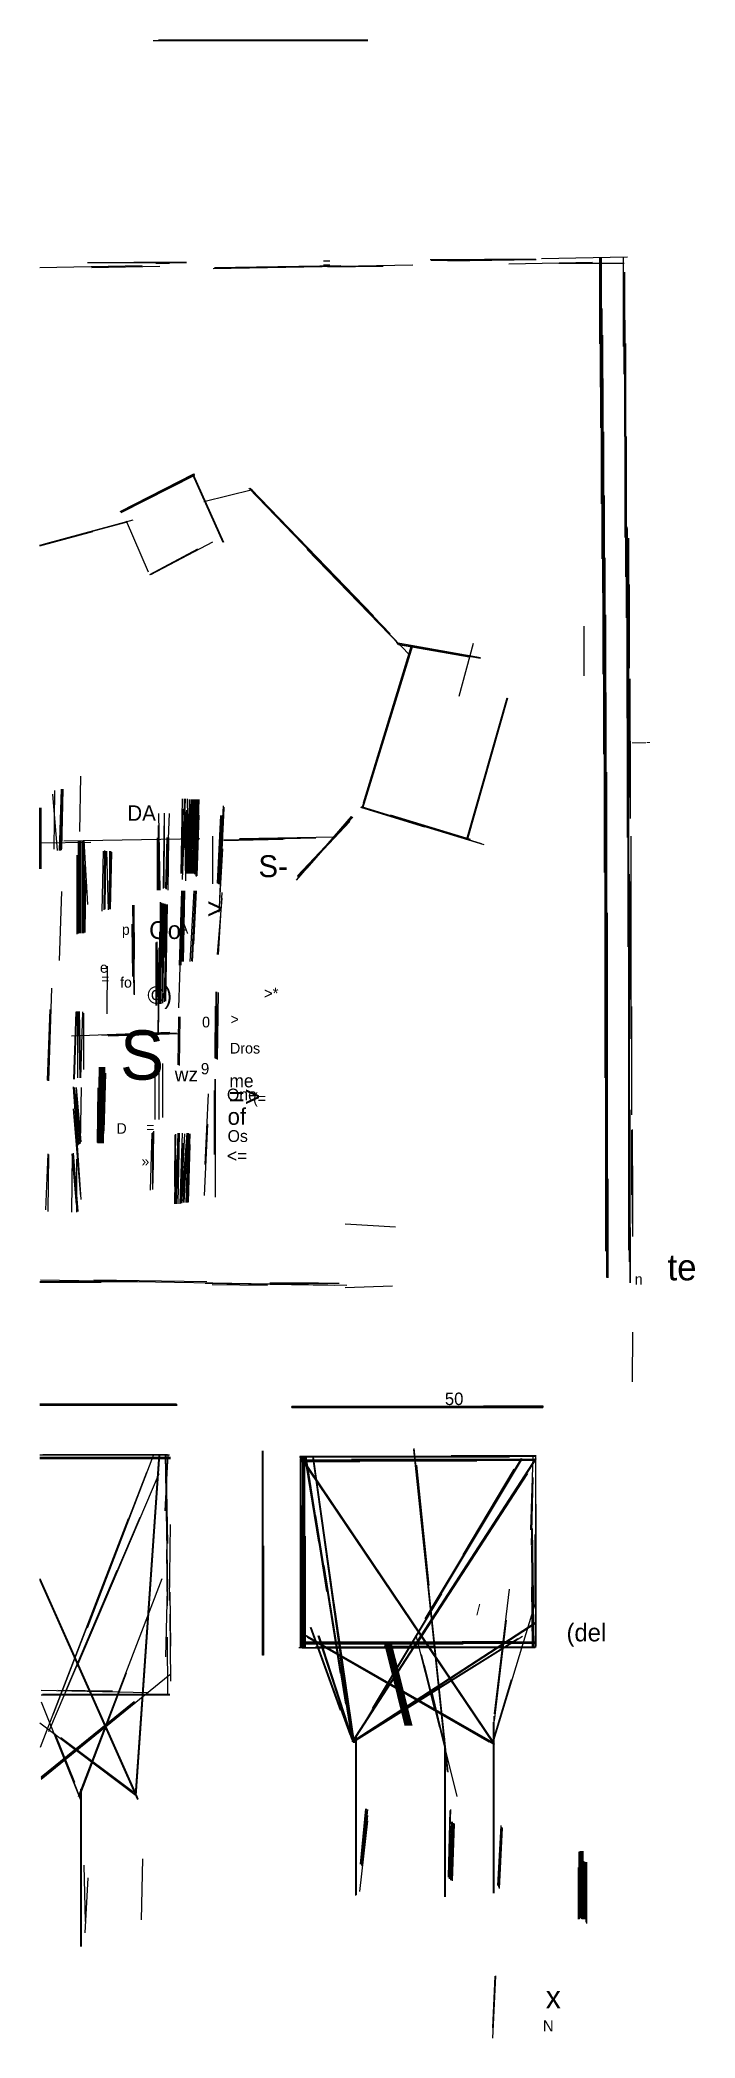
# Model space of a CAD drawing. Header units: millimetres. Extents: x 0 to 93, y 26 to 311.
import ezdxf

# ---------------------------------------------------------------- set-up
doc = ezdxf.new("R2010")
doc.units = ezdxf.units.MM
doc.layers.add('10_GEOMETRY_CANDIDATE', color=7, linetype='Continuous')
doc.layers.add('20_TEXT_CANDIDATE', color=1, linetype='Continuous')

msp = doc.modelspace()

# ---------------------------------------------------------------- linework, layer by layer
at = {"layer": '10_GEOMETRY_CANDIDATE'}
for p, q in [((16.93, 310.56), (46.74, 310.56)), ((16.17, 310.47), (46.74, 310.47)), ((55.63, 279.23), (67.73, 279.23)), ((58.17, 279.06), (70.78, 279.23)), ((63.42, 279.32), (70.7, 279.32)), ((71.54, 279.4), (83.82, 279.65)), ((79.84, 267.21), (79.84, 279.48)), ((79.93, 261.03), (79.93, 279.48)), ((80.01, 255.27), (80.01, 279.48)), ((80.09, 244.43), (80.09, 279.48)), ((83.23, 266.87), (83.23, 279.48)), ((0, 278.13), (14.56, 278.38)), ((6.77, 278.81), (20.91, 278.81)), ((7.37, 278.13), (17.1, 278.3)), ((13.38, 278.89), (20.91, 278.89)), ((24.72, 277.96), (53.17, 278.47)), ((24.89, 278.13), (42.93, 278.38)), ((41.06, 278.21), (48.94, 278.3)), ((55.8, 279.15), (62.91, 279.15)), ((66.89, 278.64), (78.82, 278.89)), ((74, 278.72), (83.31, 278.72)), ((83.31, 262.89), (83.31, 277.45)), ((83.4, 254), (83.4, 277.45)), ((80.18, 236.56), (80.18, 272.29)), ((80.26, 231.73), (80.26, 268.48)), ((83.48, 239.61), (83.48, 270.59)), ((83.57, 234.02), (83.57, 267.29)), ((80.35, 220.13), (80.35, 262.3)), ((80.43, 208.7), (80.43, 254.68)), ((83.65, 228.18), (83.65, 254)), ((11.43, 243.33), (21.93, 248.67)), ((11.6, 243.25), (22.1, 248.67)), ((11.6, 243.16), (22.1, 248.5)), ((21.76, 248.58), (26.08, 238.93)), ((21.84, 248.58), (26.16, 238.93)), ((23.37, 244.77), (30.31, 246.46)), ((29.8, 246.63), (52.75, 222.84)), ((29.97, 246.63), (49.95, 225.89)), ((30.06, 246.55), (47.58, 228.43)), ((80.52, 191.85), (80.52, 245.62)), ((0, 238.51), (12.28, 241.81)), ((0, 238.42), (7.54, 240.45)), ((0.85, 238.76), (13.29, 242.15)), ((12.28, 241.98), (15.41, 234.7)), ((83.74, 213.87), (83.74, 241.13)), ((83.82, 196.85), (83.82, 240.88)), ((83.9, 181.27), (83.9, 239.52)), ((83.99, 138.01), (83.99, 239.52)), ((15.66, 234.36), (22.52, 238)), ((15.83, 234.36), (24.64, 239.01)), ((38.1, 237.91), (51.31, 224.28)), ((80.6, 162.56), (80.6, 236.73)), ((84.07, 220.98), (84.07, 232.92)), ((80.69, 137.84), (80.69, 228.6)), ((77.64, 219.88), (77.64, 226.99)), ((45.97, 201), (53.09, 224.2)), ((46.06, 201), (53.17, 224.2)), ((46.14, 201.76), (53, 224.2)), ((50.8, 224.62), (62.82, 222.5)), ((50.97, 224.45), (62.82, 222.42)), ((51.14, 224.37), (61.21, 222.59)), ((59.77, 217), (61.81, 224.54)), ((84.16, 202.52), (84.16, 219.46)), ((60.88, 196.6), (66.63, 216.75)), ((60.96, 196.51), (66.72, 216.75)), ((80.77, 137.84), (80.77, 217.51)), ((84.24, 199.56), (84.24, 210.57)), ((5.67, 197.7), (5.84, 205.57)), ((80.86, 134.11), (80.86, 206.16)), ((1.78, 203.03), (2.46, 194.99)), ((2.03, 195.16), (2.12, 203.54)), ((2.79, 194.99), (3.05, 203.71)), ((3.05, 195.07), (3.22, 203.71)), ((3.13, 195.24), (3.3, 203.71)), ((20.15, 191.69), (20.32, 202.35)), ((20.32, 190.84), (20.74, 202.35)), ((20.57, 202.35), (20.74, 190.67)), ((21, 202.35), (21.17, 191.77)), ((0, 192.36), (0, 201.08)), ((0.08, 192.36), (0.08, 201.08)), ((0.17, 192.36), (0.17, 201.08)), ((2.96, 194.99), (3.05, 202.1)), ((16.93, 200.24), (17.1, 189.31)), ((17.61, 189.57), (17.78, 200.32)), ((18.03, 189.48), (18.46, 200.24)), ((20.24, 191.94), (20.49, 200.91)), ((20.74, 200.49), (20.91, 191.69)), ((20.91, 200.74), (21.08, 191.69)), ((21.17, 191.69), (21.59, 202.27)), ((21.25, 194.14), (21.34, 202.27)), ((21.34, 191.69), (21.67, 202.27)), ((21.42, 191.69), (21.76, 202.27)), ((21.51, 191.69), (21.84, 202.27)), ((21.67, 191.69), (22.18, 202.27)), ((21.67, 195.16), (22.01, 202.27)), ((21.76, 191.69), (22.27, 202.27)), ((21.84, 191.69), (22.35, 202.27)), ((21.93, 191.69), (22.52, 202.27)), ((22.1, 193.38), (22.52, 202.18)), ((22.27, 191.35), (22.61, 202.27)), ((22.35, 191.26), (22.69, 202.27)), ((22.44, 191.35), (22.69, 200.07)), ((25.32, 190.33), (25.82, 199.98)), ((25.48, 190.25), (25.99, 199.98)), ((25.57, 190.16), (26.16, 201.34)), ((25.65, 188.13), (26.25, 201)), ((25.82, 193.89), (26.25, 201.17)), ((36.58, 190.75), (44.45, 199.81)), ((36.75, 191.35), (44.62, 199.73)), ((38.1, 192.45), (44.53, 199.81)), ((45.72, 201.17), (54.86, 198.37)), ((45.8, 201.25), (62.91, 196)), ((45.8, 201.17), (63.33, 195.83)), ((49.95, 200.07), (61.38, 196.6)), ((3.39, 196.34), (22.78, 196.68)), ((16.76, 189.31), (16.76, 196.77)), ((16.85, 198.54), (16.93, 189.31)), ((17.7, 189.65), (17.78, 198.54)), ((17.95, 189.57), (18.12, 196.85)), ((18.29, 189.31), (18.37, 196.85)), ((20.24, 191.69), (20.49, 199.05)), ((22.1, 191.6), (22.44, 198.97)), ((24.64, 190.25), (24.64, 197.02)), ((26.16, 196.51), (39.37, 196.77)), ((26.16, 196.43), (34.71, 196.6)), ((28.45, 196.68), (42.16, 196.93)), ((36.75, 191.18), (44.2, 199.14)), ((84.33, 168.15), (84.33, 197.02)), ((0, 196.09), (7.28, 196.17)), ((5.33, 183.05), (5.33, 194.31)), ((5.5, 183.13), (5.5, 196.43)), ((5.59, 183.22), (5.59, 196.34)), ((5.76, 183.22), (5.76, 196.34)), ((6.01, 183.22), (6.01, 196.43)), ((6.1, 184.83), (6.1, 196.43)), ((6.18, 183.22), (6.18, 196.43)), ((6.27, 196.43), (6.77, 187.28)), ((6.27, 185.76), (6.27, 195.24)), ((8.89, 186.35), (9.06, 194.9)), ((9.14, 186.52), (9.23, 194.99)), ((9.31, 186.61), (9.4, 194.9)), ((9.48, 194.9), (9.74, 186.52)), ((9.91, 186.61), (9.99, 194.9)), ((9.99, 186.61), (10.08, 194.9)), ((10.08, 187.45), (10.16, 194.82)), ((10.08, 186.61), (10.24, 194.73)), ((25.57, 186.18), (26.08, 195.24)), ((6.27, 183.22), (6.43, 192.96)), ((84.07, 136.31), (84.07, 191.6)), ((2.79, 179.32), (3.13, 189.15)), ((6.43, 183.3), (6.52, 190.75)), ((19.9, 178.65), (20.24, 189.23)), ((20.15, 178.65), (20.4, 189.23)), ((20.32, 179.15), (20.57, 189.23)), ((20.49, 179.15), (20.66, 189.23)), ((21.42, 179.15), (22.01, 189.23)), ((21.67, 179.24), (22.18, 189.23)), ((21.76, 179.15), (22.27, 189.23)), ((21.93, 181.69), (22.35, 189.23)), ((25.32, 180.17), (25.99, 188.21)), ((25.48, 180.17), (25.99, 188.98)), ((84.24, 173.74), (84.24, 190.58)), ((13.21, 187.2), (13.38, 174.5)), ((13.29, 187.03), (13.46, 174.41)), ((13.38, 187.2), (13.46, 179.49)), ((17.19, 173.14), (17.19, 187.62)), ((17.27, 173.14), (17.27, 187.54)), ((17.36, 178.31), (17.36, 187.54)), ((17.44, 178.31), (17.44, 187.45)), ((17.53, 174.84), (17.53, 187.45)), ((17.53, 173.23), (17.78, 187.37)), ((17.61, 178.9), (17.61, 187.45)), ((17.78, 179.75), (17.86, 187.37)), ((17.78, 173.4), (18.03, 187.28)), ((17.95, 173.48), (18.2, 187.28)), ((17.95, 180.17), (18.12, 187.28)), ((19.81, 172.55), (20.24, 185.67)), ((80.94, 134.03), (80.94, 186.1)), ((13.12, 184.49), (13.21, 177.04)), ((17.1, 173.14), (17.1, 183.39)), ((16.59, 172.89), (16.59, 181.86)), ((16.68, 181.95), (16.85, 172.97)), ((16.68, 172.89), (16.68, 181.61)), ((16.85, 168.74), (17.02, 181.1)), ((9.57, 171.7), (9.65, 178.48)), ((1.27, 162.14), (1.69, 175.34)), ((16.93, 168.74), (17.02, 175.68)), ((25.15, 165.27), (25.15, 174.84)), ((25.23, 165.27), (25.23, 174.84)), ((25.32, 165.18), (25.48, 174.75)), ((1.1, 162.22), (1.44, 172.3)), ((4.83, 162.39), (5.16, 171.96)), ((4.91, 162.39), (5.25, 172.04)), ((5.42, 162.56), (5.42, 172.04)), ((5.5, 172.04), (5.67, 162.56)), ((5.59, 172.04), (5.76, 162.56)), ((5.84, 162.56), (6.1, 171.96)), ((6.27, 163.75), (6.27, 171.79)), ((19.73, 164.42), (19.81, 171.28)), ((19.9, 164.34), (19.98, 171.28)), ((24.98, 165.35), (25.06, 172.8)), ((84.41, 157.31), (84.41, 172.72)), ((1.19, 162.14), (1.44, 170.01)), ((4.49, 168.57), (18.54, 169.08)), ((8.81, 168.66), (19.47, 168.99)), ((9.74, 168.57), (19.9, 168.91)), ((8.3, 153.25), (8.47, 164.08)), ((8.47, 153.25), (8.64, 164.08)), ((8.64, 153.25), (8.81, 164.08)), ((8.81, 153.25), (8.97, 164.08)), ((8.89, 153.25), (9.06, 164.08)), ((9.06, 153.25), (9.23, 164.08)), ((9.14, 155.02), (9.4, 163.24)), ((16.43, 156.63), (16.43, 164.42)), ((17.02, 156.63), (17.02, 164.68)), ((17.53, 156.89), (17.53, 164.59)), ((4.74, 161.29), (5.84, 145.2)), ((4.83, 160.61), (5.42, 152.99)), ((4.91, 161.21), (5.5, 153.08)), ((5.16, 161.21), (5.84, 153.42)), ((5.16, 160.27), (5.67, 153.16)), ((5.76, 153.33), (5.93, 161.21)), ((8.21, 153.33), (8.3, 161.12)), ((23.54, 150.2), (24.05, 160.27)), ((24.89, 151.64), (24.89, 160.78)), ((24.98, 151.64), (24.98, 162.39)), ((25.06, 145.54), (25.06, 162.39)), ((4.74, 158.16), (5.76, 145.63)), ((84.16, 133.35), (84.16, 157.99)), ((15.75, 146.56), (16, 154.69)), ((16.09, 146.64), (16.09, 154.77)), ((16.17, 147.57), (16.26, 154.94)), ((19.22, 144.61), (19.39, 154.52)), ((19.22, 147.07), (19.3, 154.43)), ((19.39, 144.61), (19.73, 154.69)), ((19.47, 144.61), (19.81, 154.69)), ((19.73, 144.61), (19.9, 154.69)), ((19.98, 144.61), (20.32, 154.69)), ((20.15, 144.7), (20.66, 154.6)), ((20.24, 144.7), (21, 154.69)), ((20.57, 144.78), (21.08, 154.69)), ((20.83, 144.78), (21.17, 154.69)), ((20.91, 144.78), (21.25, 154.6)), ((21, 144.78), (21.34, 154.6)), ((21.08, 144.78), (21.42, 154.6)), ((23.45, 145.8), (23.96, 155.96)), ((84.41, 145.88), (84.41, 155.11)), ((84.5, 141.82), (84.5, 155.19)), ((0.85, 143.76), (1.19, 151.72)), ((1.19, 143.51), (1.27, 151.64)), ((4.57, 143.43), (4.66, 151.72)), ((4.57, 151.72), (5.16, 144.53)), ((4.74, 151.81), (5.42, 143.51)), ((19.3, 144.61), (19.56, 151.55)), ((20.07, 144.7), (20.49, 153.25)), ((20.49, 144.78), (20.91, 153.16)), ((21.17, 144.86), (21.42, 153.08)), ((5.25, 143.43), (5.25, 150.96)), ((81.03, 134.03), (81.03, 148.17)), ((84.58, 139.95), (84.58, 150.03)), ((43.52, 141.73), (50.72, 141.31)), ((84.24, 133.35), (84.24, 141.22)), ((0, 133.52), (13.89, 133.52)), ((0, 133.43), (8.72, 133.43)), ((0.08, 133.77), (43.77, 133.01)), ((4.83, 133.6), (12.45, 133.69)), ((7.7, 133.77), (23.79, 133.52)), ((23.54, 133.27), (42.08, 133.01)), ((24.55, 133.1), (32.43, 133.01)), ((32.77, 133.35), (39.71, 133.35)), ((33.36, 133.27), (42.67, 133.27)), ((43.52, 132.67), (50.29, 132.93)), ((84.5, 119.21), (84.58, 126.32)), ((0, 116.08), (19.47, 116.08)), ((0, 115.99), (19.56, 115.99)), ((0, 115.91), (19.56, 115.91)), ((35.81, 115.65), (71.8, 115.65)), ((35.9, 115.74), (71.8, 115.74)), ((35.9, 115.57), (71.71, 115.57)), ((63.25, 115.82), (71.71, 115.82)), ((0, 108.8), (18.46, 108.8)), ((0, 108.46), (18.63, 108.46)), ((0, 108.37), (18.54, 108.37)), ((0, 108.29), (18.63, 108.29)), ((0.42, 108.88), (18.2, 108.88)), ((6.77, 84.16), (16.26, 108.88)), ((13.63, 60.28), (17.02, 108.88)), ((13.72, 60.2), (17.1, 108.88)), ((13.72, 60.62), (17.02, 108.46)), ((17.86, 108.88), (18.2, 89.75)), ((17.86, 100.84), (18.29, 108.88)), ((17.95, 108.88), (18.2, 96.18)), ((31.75, 80.26), (31.75, 109.39)), ((31.83, 80.18), (31.83, 109.39)), ((37, 108.54), (66.97, 108.54)), ((37.08, 108.63), (70.78, 108.63)), ((37.08, 108.54), (64.77, 67.48)), ((37.17, 108.63), (64.77, 67.65)), ((37.17, 81.28), (37.17, 108.29)), ((37.25, 81.28), (37.25, 108.37)), ((37.51, 81.28), (37.51, 108.46)), ((37.59, 81.28), (37.59, 108.63)), ((37.68, 81.28), (37.68, 108.46)), ((37.76, 81.2), (37.76, 108.46)), ((37.85, 108.46), (40.89, 89.32)), ((37.93, 108.63), (42.84, 77.64)), ((38.86, 108.63), (44.53, 67.99)), ((38.95, 108.46), (44.7, 67.73)), ((44.53, 67.9), (70.78, 108.37)), ((47.41, 72.64), (68.83, 108.29)), ((53.26, 109.56), (58.08, 63.67)), ((53.34, 109.73), (58.17, 63.58)), ((54.95, 85.43), (68.66, 108.29)), ((58.67, 108.71), (70.78, 108.71)), ((70.02, 98.13), (70.36, 108.54)), ((70.7, 81.36), (70.7, 108.63)), ((1.95, 71.88), (15.24, 106.34)), ((5.33, 78.66), (17.02, 106.17)), ((37.17, 108.12), (70.7, 108.12)), ((37.17, 108.03), (70.78, 108.03)), ((37.17, 107.95), (62.31, 107.95)), ((37.34, 107.87), (45.64, 107.87)), ((37.85, 107.78), (39.71, 96.35)), ((44.45, 108.2), (70.61, 108.2)), ((44.62, 67.82), (70.78, 108.2)), ((53.42, 81.28), (69.6, 106.17)), ((53.68, 107.36), (55.46, 90.17)), ((60.37, 94.57), (67.65, 106.76)), ((70.1, 95.93), (70.36, 105.58)), ((0.08, 67.14), (12.62, 99.74)), ((1.27, 69.34), (14.31, 99.91)), ((37.34, 81.28), (37.34, 101.6)), ((37.42, 81.45), (37.42, 101.6)), ((39.29, 100.16), (43.6, 73.24)), ((70.78, 81.53), (70.78, 101.77)), ((18.46, 88.05), (18.63, 98.89)), ((37.85, 81.2), (37.85, 97.2)), ((70.19, 98.3), (70.36, 88.56)), ((70.61, 87.12), (70.61, 97.45)), ((18.03, 95.33), (18.12, 87.29)), ((31.92, 80.26), (31.92, 95.84)), ((70.1, 95.84), (70.27, 81.53)), ((70.19, 96.6), (70.44, 81.53)), ((0, 91.19), (13.55, 60.79)), ((3.81, 75.35), (11.01, 92.37)), ((5.5, 60.11), (17.44, 91.19)), ((40.47, 93.05), (44.37, 68.75)), ((0, 91.1), (13.97, 59.77)), ((0, 90.93), (13.89, 59.69)), ((17.95, 80.01), (18.2, 89.66)), ((18.54, 89.24), (18.63, 81.53)), ((44.87, 68.16), (57.32, 88.98)), ((64.85, 71.88), (66.97, 89.66)), ((70.1, 89.92), (70.19, 81.53)), ((18.54, 86.11), (18.63, 76.54)), ((41.91, 87.71), (44.79, 67.73)), ((64.6, 67.65), (70.78, 88.05)), ((18.12, 82.8), (18.2, 74.59)), ((37.25, 83.4), (64.52, 67.65)), ((37.42, 83.4), (64.52, 67.82)), ((38.1, 82.8), (64.01, 67.9)), ((38.52, 84.24), (42.84, 72.39)), ((38.61, 84.24), (44.2, 68.92)), ((39.62, 83.06), (44.45, 68.33)), ((39.79, 83.06), (44.53, 68.41)), ((44.7, 67.9), (68.83, 82.97)), ((44.79, 68.07), (70.78, 84.92)), ((44.96, 68.24), (70.78, 85.01)), ((45.8, 68.66), (70.78, 84.84)), ((47.58, 69.77), (68.16, 82.63)), ((53.59, 83.06), (56.3, 72.31)), ((64.85, 70.87), (66.55, 85.26)), ((36.91, 81.36), (70.61, 81.36)), ((37.17, 82.13), (70.78, 82.13)), ((37.17, 82.04), (70.78, 82.04)), ((37.17, 81.96), (70.78, 81.96)), ((37.42, 81.28), (54.1, 81.28)), ((37.85, 81.87), (60.37, 81.87)), ((39.29, 81.45), (70.78, 81.45)), ((42.76, 80.18), (44.2, 70.1)), ((49.11, 81.53), (56.39, 81.53)), ((54.36, 80.35), (56.98, 69.93)), ((60.2, 82.21), (67.39, 82.21)), ((0.17, 62.57), (18.54, 77.47)), ((5.67, 60.2), (12.36, 77.72)), ((54.78, 78.82), (59.44, 60.11)), ((0.17, 75.27), (15.49, 74.93)), ((0.17, 74.59), (18.54, 74.59)), ((0.34, 74.68), (18.54, 74.68)), ((2.54, 75.27), (10.33, 75.18)), ((55.8, 75.35), (57.57, 67.99)), ((64.52, 67.73), (67.23, 76.79)), ((0.17, 62.91), (13.46, 73.66)), ((0.17, 73.58), (5.76, 59.61)), ((0.17, 62.74), (13.55, 73.58)), ((64.77, 46.31), (64.77, 71.54)), ((0, 70.61), (13.89, 60.11)), ((2.12, 69.09), (4.91, 62.15)), ((2.96, 68.5), (13.38, 60.71)), ((45.04, 45.97), (45.04, 68.41)), ((45.13, 46.06), (45.13, 68.75)), ((57.74, 45.8), (57.74, 68.41)), ((64.69, 46.31), (64.69, 70.7)), ((2.88, 67.06), (5.59, 60.2)), ((57.83, 45.8), (57.83, 65.79)), ((5.84, 38.69), (5.84, 61.13)), ((5.93, 38.69), (5.93, 61.3)), ((45.72, 50.46), (46.48, 58.34)), ((45.8, 50.46), (46.57, 58.34)), ((45.89, 50.29), (46.74, 58.25)), ((45.97, 50.21), (46.74, 57.4)), ((58.25, 48.6), (58.59, 58.25)), ((58.25, 48.68), (58.5, 58.08)), ((45.64, 46.57), (46.74, 56.64)), ((58.42, 48.34), (58.76, 56.47)), ((58.59, 48.18), (58.84, 56.47)), ((58.67, 48.18), (59.01, 56.3)), ((58.67, 48.43), (58.93, 55.63)), ((58.84, 48.09), (59.1, 56.22)), ((65.28, 47.41), (65.79, 55.96)), ((65.45, 47.16), (65.87, 55.71)), ((65.53, 46.99), (65.96, 55.63)), ((76.88, 42.59), (76.88, 52.15)), ((76.96, 42.67), (76.96, 52.24)), ((77.05, 42.76), (77.05, 52.24)), ((77.13, 42.76), (77.13, 52.32)), ((77.22, 42.76), (77.22, 52.32)), ((77.3, 42.67), (77.3, 52.32)), ((77.39, 42.59), (77.39, 52.32)), ((77.47, 42.59), (77.47, 52.32)), ((6.27, 50.29), (6.43, 42.25)), ((6.43, 40.64), (6.86, 48.51)), ((14.48, 42.5), (14.65, 51.22)), ((76.79, 42.59), (76.79, 49.95)), ((77.55, 42.59), (77.55, 50.88)), ((77.72, 42.59), (77.72, 50.8)), ((77.81, 42.59), (77.81, 50.72)), ((77.89, 42.16), (77.89, 50.72)), ((77.98, 41.99), (77.98, 50.72)), ((64.6, 25.65), (65.02, 34.54)), ((64.6, 27.09), (64.94, 34.46))]:
    msp.add_line(p, q, dxfattribs=at)

# ---------------------------------------------------------------- texts
at = {"layer": '20_TEXT_CANDIDATE'}
for s, height, p in [('—', 1.5, (16.51, 278.13)), ('=', 1.5, (40.31, 278.05)), ('—-', 1.5, (84.42, 209.8)), ('DA', 2.201, (12.45, 199.22)), ('S-', 3.133, (31.16, 191.18)), ('>', 2.96, (23.8, 185.25)), ('p', 1.5, (11.69, 182.96)), ('Oo', 2.54, (15.58, 182.37)), ('A', 1.5, (19.82, 183.13)), ('e', 1.5, (8.56, 177.55)), ('=', 1.5, (8.73, 175.94)), ('fo', 1.5, (11.43, 175.43)), ('©)', 2.455, (15.33, 173.14)), ('>*', 1.609, (31.92, 173.82)), ('0', 1.52, (23.12, 169.76)), ('>', 1.5, (27.18, 170.18)), ('S', 7.03, (11.43, 162.31)), ('Dros', 1.524, (27.1, 166.03)), ('wz', 2.032, (19.22, 162.05)), ('9', 1.61, (22.95, 163.07)), ('me', 1.863, (27.01, 161.21)), ('One', 1.693, (26.67, 159.34)), ('=>', 2.879, (26.93, 158.5)), ('(=', 1.5, (30.4, 158.92)), ('of', 2.371, (26.76, 155.87)), ('D', 1.5, (10.93, 154.6)), ('=', 1.5, (15.16, 154.77)), ('Os', 1.693, (26.76, 153.42)), ('<=', 1.863, (26.67, 150.54)), ('»', 1.5, (14.48, 149.94)), ('te', 3.725, (89.5, 133.69)), ('n', 1.5, (84.84, 133.1)), ('50', 1.778, (57.75, 115.91)), ('/', 1.5, (62.23, 85.94)), ('(del', 2.54, (75.1, 82.21)), ('——', 1.5, (45.13, 81.36)), ('\\', 10.84, (49.11, 70.36)), ('x', 3.22, (72.14, 29.89)), ('N', 1.61, (71.72, 26.59))]:
    msp.add_text(s, height=height, dxfattribs=at).set_placement(p)

doc.saveas('drawing.dxf')
